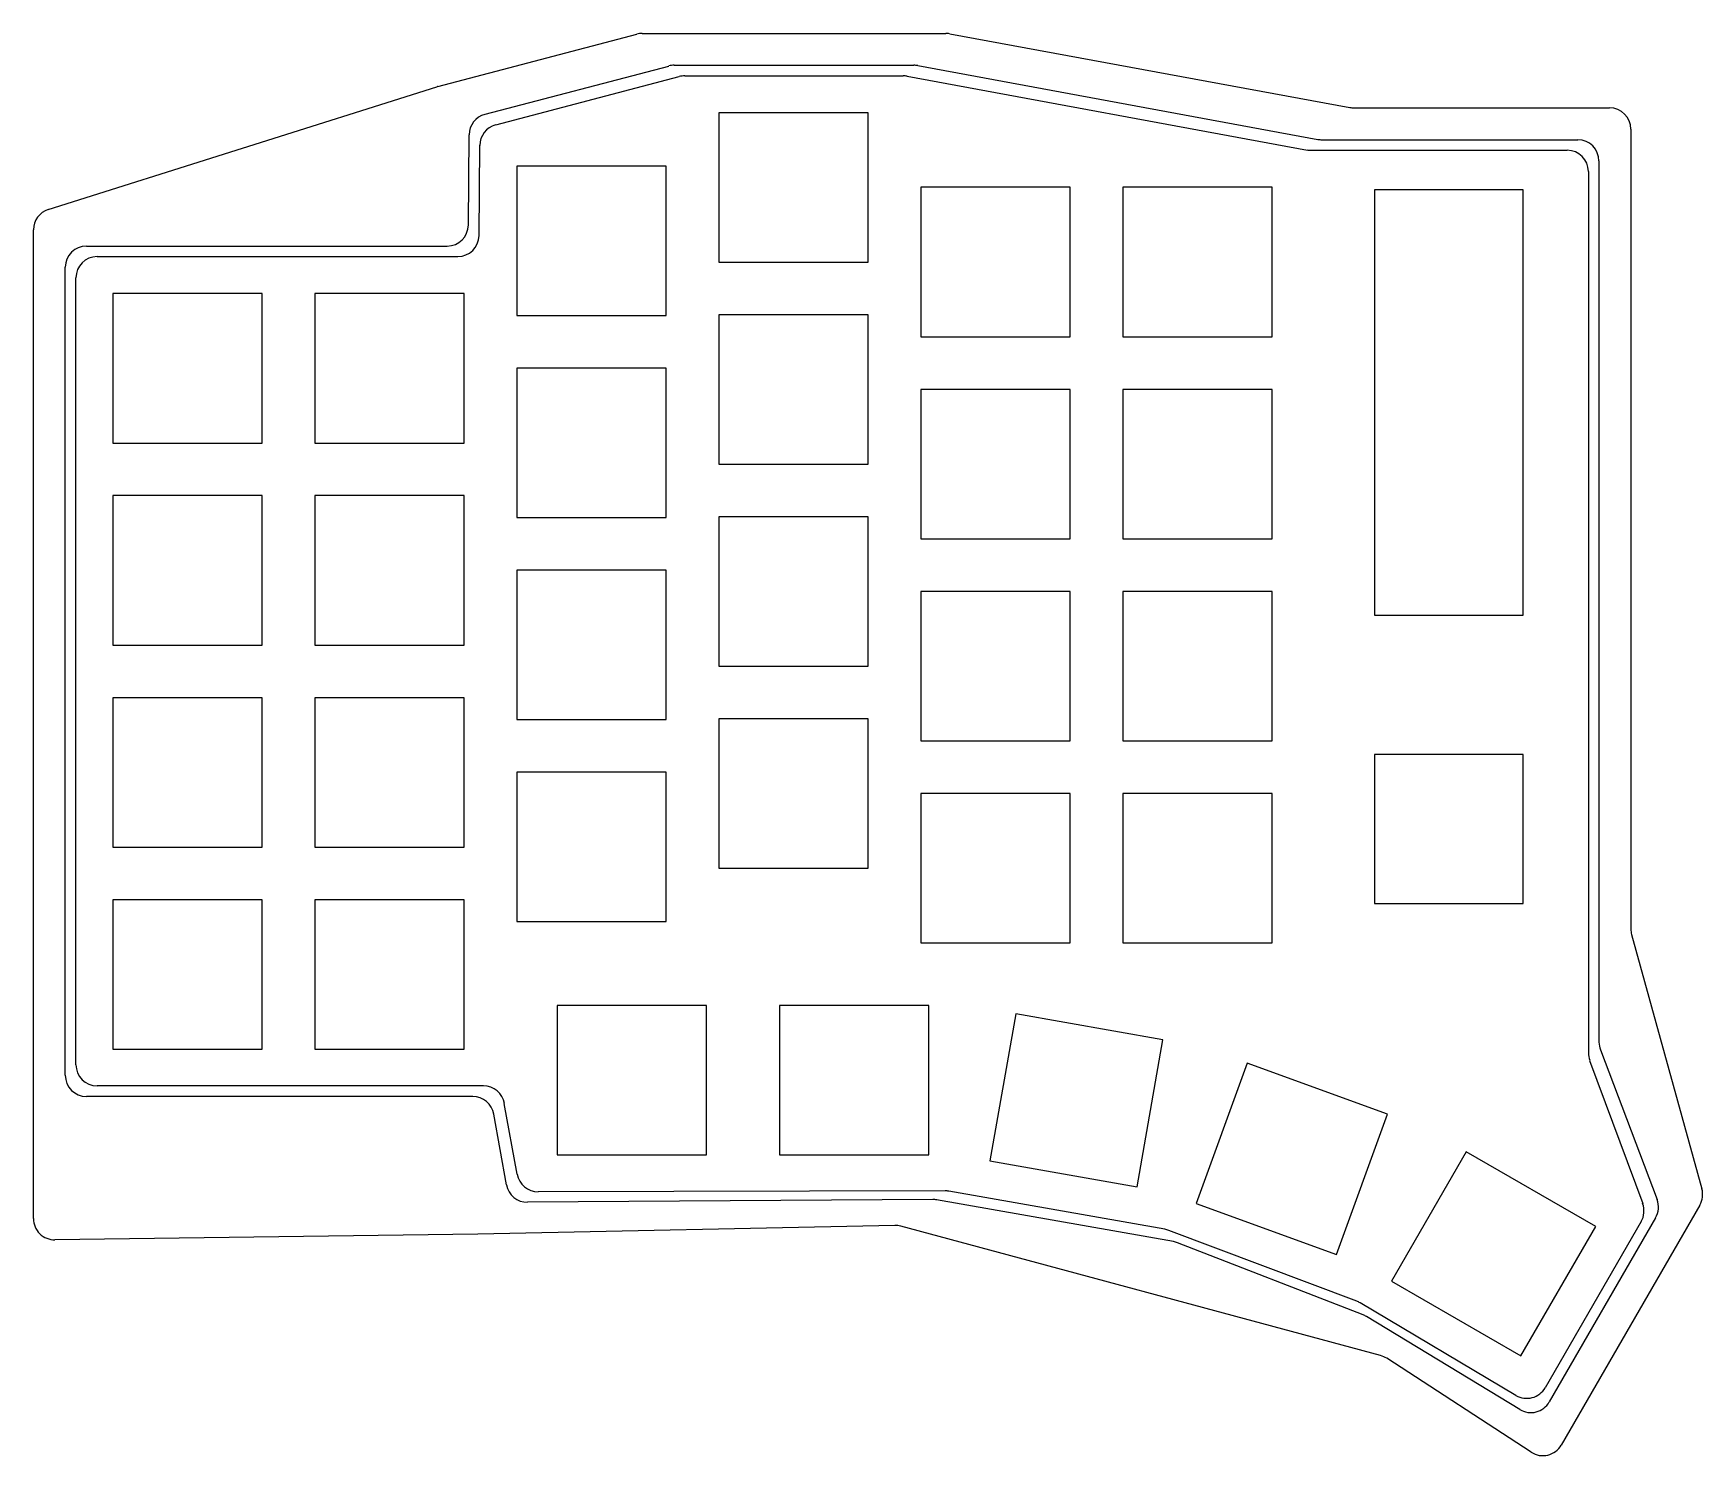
# Model space of a CAD drawing. Header units: millimetres. Extents: x 45 to 202, y -173 to -40.
import ezdxf

# ---------------------------------------------------------------- set-up
doc = ezdxf.new("R2010")
doc.units = ezdxf.units.MM

msp = doc.modelspace()

# ---------------------------------------------------------------- linework, layer by layer
at = {"linetype": 'CONTINUOUS'}
for p, q in [((83.31, -44.66), (102.02, -39.74)), ((102.53, -39.67), (131.08, -39.67)), ((131.45, -39.7), (169.09, -46.64)), ((87.75, -47.28), (105.02, -42.74)), ((88.75, -48.28), (106.02, -43.74)), ((105.53, -42.67), (128.08, -42.67)), ((106.53, -43.67), (127.08, -43.67)), ((127.45, -43.7), (165.09, -50.64)), ((128.45, -42.7), (166.09, -49.64)), ((46.66, -56.23), (83.22, -44.69)), ((169.45, -46.67), (193.52, -46.67)), ((123.79, -47.15), (109.74, -47.15)), ((109.74, -47.15), (109.74, -61.2)), ((123.79, -61.2), (123.79, -47.15)), ((86.18, -57.69), (86.25, -49.2)), ((87.18, -58.69), (87.25, -50.2)), ((166.45, -49.67), (190.52, -49.67)), ((195.52, -48.67), (195.52, -123.9)), ((165.45, -50.67), (189.52, -50.67)), ((192.52, -51.67), (192.52, -120.17)), ((104.79, -52.15), (90.74, -52.15)), ((90.74, -52.15), (90.74, -66.2)), ((104.79, -66.2), (104.79, -52.15)), ((191.52, -52.67), (191.52, -119.17)), ((142.79, -54.15), (128.74, -54.15)), ((128.74, -54.15), (128.74, -68.2)), ((142.79, -68.2), (142.79, -54.15)), ((161.79, -54.15), (147.74, -54.15)), ((147.74, -54.15), (147.74, -68.2)), ((161.79, -68.2), (161.79, -54.15)), ((185.39, -54.4), (171.39, -54.4)), ((171.39, -54.4), (171.39, -94.4)), ((185.39, -94.4), (185.39, -54.4)), ((45.27, -151.14), (45.27, -58.14)), ((50.27, -59.67), (84.18, -59.67)), ((51.27, -60.67), (85.18, -60.67)), ((109.74, -61.2), (123.79, -61.2)), ((48.27, -137.67), (48.27, -61.67)), ((49.27, -136.67), (49.27, -62.67)), ((66.79, -64.15), (52.74, -64.15)), ((52.74, -64.15), (52.74, -78.2)), ((66.79, -78.2), (66.79, -64.15)), ((85.79, -64.15), (71.74, -64.15)), ((71.74, -64.15), (71.74, -78.2)), ((85.79, -78.2), (85.79, -64.15)), ((90.74, -66.2), (104.79, -66.2)), ((123.79, -66.15), (109.74, -66.15)), ((109.74, -66.15), (109.74, -80.2)), ((123.79, -80.2), (123.79, -66.15)), ((128.74, -68.2), (142.79, -68.2)), ((147.74, -68.2), (161.79, -68.2)), ((104.79, -71.15), (90.74, -71.15)), ((90.74, -71.15), (90.74, -85.2)), ((104.79, -85.2), (104.79, -71.15)), ((142.79, -73.15), (128.74, -73.15)), ((128.74, -73.15), (128.74, -87.2)), ((142.79, -87.2), (142.79, -73.15)), ((161.79, -73.15), (147.74, -73.15)), ((147.74, -73.15), (147.74, -87.2)), ((161.79, -87.2), (161.79, -73.15)), ((52.74, -78.2), (66.79, -78.2)), ((71.74, -78.2), (85.79, -78.2)), ((109.74, -80.2), (123.79, -80.2)), ((66.79, -83.15), (52.74, -83.15)), ((52.74, -83.15), (52.74, -97.2)), ((66.79, -97.2), (66.79, -83.15)), ((85.79, -83.15), (71.74, -83.15)), ((71.74, -83.15), (71.74, -97.2)), ((85.79, -97.2), (85.79, -83.15)), ((90.74, -85.2), (104.79, -85.2)), ((123.79, -85.15), (109.74, -85.15)), ((109.74, -85.15), (109.74, -99.2)), ((123.79, -99.2), (123.79, -85.15)), ((128.74, -87.2), (142.79, -87.2)), ((147.74, -87.2), (161.79, -87.2)), ((104.79, -90.15), (90.74, -90.15)), ((90.74, -90.15), (90.74, -104.2)), ((104.79, -104.2), (104.79, -90.15)), ((142.79, -92.15), (128.74, -92.15)), ((128.74, -92.15), (128.74, -106.2)), ((142.79, -106.2), (142.79, -92.15)), ((161.79, -92.15), (147.74, -92.15)), ((147.74, -92.15), (147.74, -106.2)), ((161.79, -106.2), (161.79, -92.15)), ((171.39, -94.4), (185.39, -94.4)), ((52.74, -97.2), (66.79, -97.2)), ((71.74, -97.2), (85.79, -97.2)), ((109.74, -99.2), (123.79, -99.2)), ((66.79, -102.15), (52.74, -102.15)), ((52.74, -102.15), (52.74, -116.2)), ((66.79, -116.2), (66.79, -102.15)), ((85.79, -102.15), (71.74, -102.15)), ((71.74, -102.15), (71.74, -116.2)), ((85.79, -116.2), (85.79, -102.15)), ((90.74, -104.2), (104.79, -104.2)), ((123.79, -104.15), (109.74, -104.15)), ((109.74, -104.15), (109.74, -118.2)), ((123.79, -118.2), (123.79, -104.15)), ((128.74, -106.2), (142.79, -106.2)), ((147.74, -106.2), (161.79, -106.2)), ((185.39, -107.5), (171.39, -107.5)), ((171.39, -107.5), (171.39, -121.5)), ((185.39, -121.5), (185.39, -107.5)), ((104.79, -109.15), (90.74, -109.15)), ((90.74, -109.15), (90.74, -123.2)), ((104.79, -123.2), (104.79, -109.15)), ((142.79, -111.15), (128.74, -111.15)), ((128.74, -111.15), (128.74, -125.2)), ((142.79, -125.2), (142.79, -111.15)), ((161.79, -111.15), (147.74, -111.15)), ((147.74, -111.15), (147.74, -125.2)), ((161.79, -125.2), (161.79, -111.15)), ((52.74, -116.2), (66.79, -116.2)), ((71.74, -116.2), (85.79, -116.2)), ((109.74, -118.2), (123.79, -118.2)), ((191.52, -119.17), (191.52, -135.56)), ((192.52, -120.17), (192.52, -134.56)), ((66.79, -121.15), (52.74, -121.15)), ((52.74, -121.15), (52.74, -135.2)), ((66.79, -135.2), (66.79, -121.15)), ((85.79, -121.15), (71.74, -121.15)), ((71.74, -121.15), (71.74, -135.2)), ((85.79, -135.2), (85.79, -121.15)), ((171.39, -121.5), (185.39, -121.5)), ((90.74, -123.2), (104.79, -123.2)), ((128.74, -125.2), (142.79, -125.2)), ((147.74, -125.2), (161.79, -125.2)), ((195.59, -124.43), (202.19, -148.34)), ((108.59, -131.1), (94.54, -131.1)), ((94.54, -131.1), (94.54, -145.15)), ((108.59, -145.15), (108.59, -131.1)), ((129.49, -131.1), (115.44, -131.1)), ((115.44, -131.1), (115.44, -145.15)), ((129.49, -145.15), (129.49, -131.1)), ((137.67, -131.88), (135.23, -145.72)), ((151.51, -134.32), (137.67, -131.88)), ((149.07, -148.16), (151.51, -134.32)), ((52.74, -135.2), (66.79, -135.2)), ((71.74, -135.2), (85.79, -135.2)), ((159.42, -136.52), (154.62, -149.72)), ((172.62, -141.32), (159.42, -136.52)), ((191.64, -136.26), (196.63, -149.73)), ((192.65, -135.26), (197.98, -149.36)), ((86.6, -139.67), (50.27, -139.67)), ((87.6, -138.67), (51.27, -138.67)), ((90.77, -146.97), (89.56, -140.32)), ((89.77, -147.97), (88.56, -141.32)), ((167.82, -154.53), (172.62, -141.32)), ((94.54, -145.15), (108.59, -145.15)), ((115.44, -145.15), (129.49, -145.15)), ((135.23, -145.72), (149.07, -148.16)), ((180.04, -144.86), (173.01, -157.03)), ((192.21, -151.88), (180.04, -144.86)), ((131.03, -148.54), (92.74, -148.62)), ((151.7, -152.15), (131.38, -148.57)), ((129.86, -149.35), (91.75, -149.61)), ((152.5, -153.31), (130.22, -149.38)), ((154.62, -149.72), (167.82, -154.53)), ((202, -149.87), (188.97, -172.44)), ((126.28, -151.79), (87.08, -152.62)), ((171.98, -164.02), (126.85, -151.86)), ((169.73, -158.92), (152.06, -152.25)), ((185.18, -164.05), (192.21, -151.88)), ((196.48, -151.43), (187.46, -167.05)), ((197.84, -151.07), (187.84, -168.39)), ((87.06, -152.62), (47.29, -153.14)), ((170.33, -160.2), (152.88, -153.41)), ((173.01, -157.03), (185.18, -164.05)), ((184.71, -167.77), (170.05, -159.07)), ((185.07, -169.1), (170.64, -160.35)), ((186.15, -173.11), (172.55, -164.28))]:
    msp.add_line(p, q, dxfattribs=at)
for centre, start, end in [((102.53, -41.67), 90, 104.7436), ((131.08, -41.67), 79.5625, 90), ((105.53, -44.67), 90, 104.7436), ((106.53, -45.67), 90, 104.7436), ((127.08, -45.67), 79.5625, 90), ((128.08, -44.67), 79.5625, 90), ((83.82, -46.59), 104.7436, 107.5256), ((169.45, -44.67), 259.5625, 270), ((193.52, -48.67), 0, 90), ((88.25, -49.22), 104.7436, 179.5225), ((89.25, -50.22), 104.7436, 179.5225), ((166.45, -47.67), 259.5625, 270), ((190.52, -51.67), 0, 90), ((165.45, -48.67), 259.5625, 270), ((189.52, -52.67), 0, 90), ((47.27, -58.14), 107.5256, 180), ((84.18, -57.67), 270, 359.5225), ((85.18, -58.67), 270, 359.5225), ((50.27, -61.67), 90, 180), ((51.27, -62.67), 90, 180), ((197.52, -123.9), 180, 195.4425), ((194.52, -134.56), 180, 200.7355), ((193.52, -135.56), 180, 200.3044), ((50.27, -137.67), 180, 270), ((51.27, -136.67), 180, 270), ((86.6, -141.67), 10.2542, 90), ((87.6, -140.67), 10.2542, 90), ((92.74, -146.62), 190.2542, 270.1182), ((91.74, -147.61), 190.2542, 270.3893), ((131.03, -150.54), 80, 90.1182), ((200.27, -148.87), 330, 15.4425), ((129.88, -151.35), 80, 90.3893), ((194.75, -150.43), 330, 20.3044), ((196.11, -150.07), 330, 20.7355), ((47.27, -151.14), 180, 270.7539), ((126.33, -153.79), 74.9138, 91.2156), ((151.35, -154.12), 69.3312, 80), ((87.03, -150.62), 270.7539, 271.2156), ((152.15, -155.28), 68.759, 80), ((169.03, -160.79), 59.3311, 69.3312), ((169.61, -162.06), 58.759, 68.759), ((171.46, -165.96), 56.9861, 74.9138), ((185.73, -166.05), 239.3311, 330), ((186.11, -167.39), 238.759, 330), ((187.24, -171.44), 236.9861, 330)]:
    msp.add_arc(centre, 2, start, end, dxfattribs=at)

doc.saveas('drawing.dxf')
